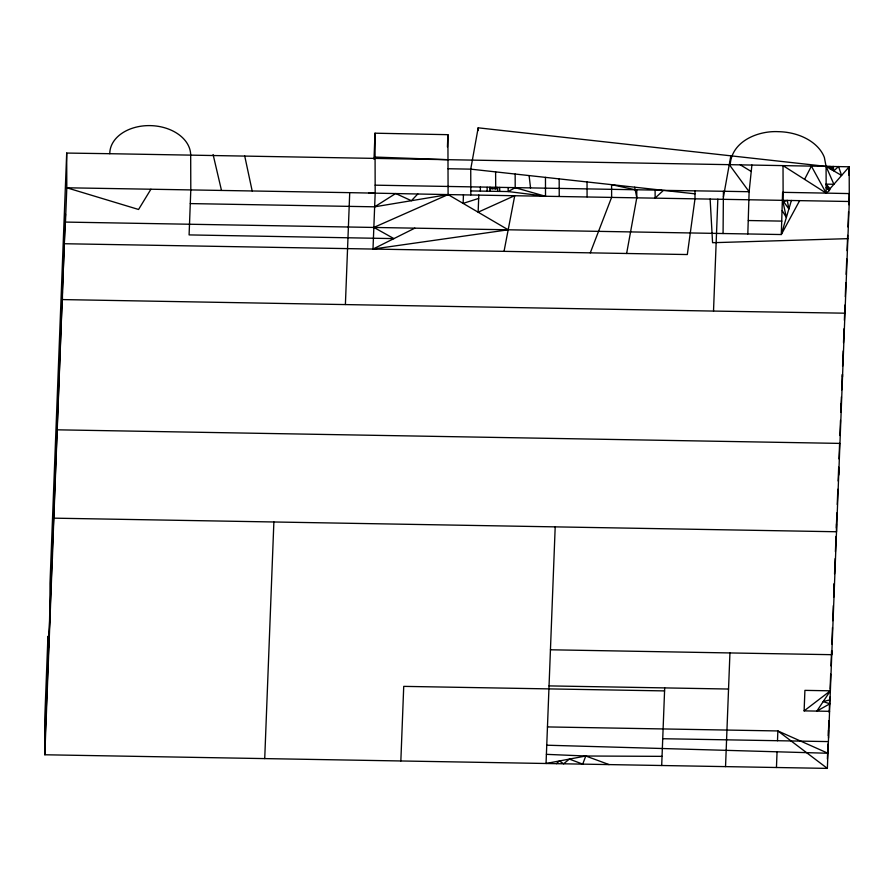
<?xml version="1.0" encoding="UTF-8"?>
<svg xmlns="http://www.w3.org/2000/svg" width="894" height="894" viewBox="0 0 894 894"><rect width="100%" height="100%" fill="white"/><g stroke="black" fill="none" stroke-linecap="round" stroke-linejoin="round"><path stroke-width="1.34" d="M799.672 200.591L781.3 234.541L723.078 233.524L723.414 191.271L663.46 190.366L470.736 169.145L448.017 168.731L447.916 134.681L375.011 133.195L374.005 159.3M747.82 233.96L749.127 191.718L751.899 165.021M849.3 201.496L448.095 194.59L373.882 227.422L393.919 238.609L189.092 234.91L190.802 189.886L190.679 155.12A40.465 28.787 2.2 0 0 150.136 125.607A40.465 28.787 2.2 0 0 109.783 153.701L66.692 153.064L49.997 583.257A37.682 0.793 -89 0 1 49.069 636.539A37.682 0.793 -89 0 1 47.941 636.249L44.7 720.028L44.823 754.771L827.363 768.393L849.3 201.496L849.177 166.787L109.783 153.701M64.603 243.738L372.999 249.057L375.178 193.115L375.011 133.195M44.789 746.836L65.441 214.169L44.823 754.771M264.725 758.593L273.877 521.973M345.397 304.496L349.722 192.657L448.095 194.59L508.172 229.792L372.999 249.057L414.838 228.149M400.847 760.962L403.73 686.369L664.577 690.906M447.436 147.029L447.916 134.681M463.45 194.791L463.114 203.385L478.67 198.434M478.078 130.558L478.178 127.82L826.078 166.385L841.589 175.459L838.538 166.507L833.834 170.922L833.219 166.373L829.956 168.653L829.945 166.295L828.012 167.524L827.9 166.228M478.804 195.037L478.134 212.191L514.743 195.641L504.037 251.348M555.196 526.868L546.044 763.476L585.782 756.011L662.041 756.358M661.694 765.499L664.689 687.899L728.543 689.039M62.435 291.667L62.435 299.579L713.513 311.078L717.837 199.127M725.537 766.605L729.94 652.944L831.766 654.687L831.744 650.731M776.45 767.499L777.054 751.798L827.945 753.251L777.869 730.946L547.463 726.923M777.489 740.724L777.869 730.946L827.363 768.393M829.576 711.322L804.119 710.875L804.913 690.369L830.37 690.816L816.848 711.099L829.867 703.801L823.173 701.6L830.012 699.857L830.012 697.208M848.853 175.112L849.177 166.787L830.023 188.701L829.375 190.534L826.168 193.115L782.608 192.333L781.3 234.541L791.402 200.435M827.386 759.073L827.978 743.942M828.291 735.695L828.883 720.62M829.196 712.417L829.777 697.387M830.09 689.185L830.671 674.143M830.995 665.929L831.576 650.888M831.845 644.038L832.482 627.566M832.75 620.704L833.331 605.607M833.644 597.371L834.18 583.648L834.203 591.537M834.56 573.914L835.152 558.616M835.421 551.665L836.013 536.378M836.326 528.03L836.918 512.798M837.242 504.507L837.834 489.286M838.147 480.994L838.684 467.16L838.717 475.049M839.008 458.913L839.589 443.77M839.913 435.512L840.494 420.381M840.818 412.123L841.41 396.902M841.679 389.94L842.271 374.631M842.595 366.283L843.187 350.962M843.511 342.603L844.048 328.679M844.372 320.32L844.964 305.01M845.288 296.652L845.825 282.727M846.149 274.369L846.741 259.048M847.065 250.689L847.657 235.368M847.981 227.009L848.574 211.699M848.842 204.726L849.278 193.585L826.168 193.115L783.021 165.625L783.133 200.29M495.097 188.746L495.22 187.338M478.178 127.82L470.736 169.145L470.825 194.903M723.436 196.959L730.89 155.578M730.23 164.608C731.661 141.353 757.855 130.569 778.35 131.675A47.483 33.771 2.2 0 1 824.369 157.445L826.078 166.385L826.168 193.115L811.394 166.128L804.589 179.37M626.627 253.494L636.796 197.719L636.774 189.774L375.156 185.17M609.049 764.582L585.782 756.011L582.72 764.124L569.389 759.095L563.622 763.789L559.398 760.973L556.403 763.666M590.275 252.857L611.63 197.283L611.585 184.656L635.209 189.751L636.796 197.719M349.722 192.657L150.918 189.226L138.559 209.475L66.804 187.785L66.692 153.064M417.811 193.964L411.385 200.703L395.662 193.517L374.664 206.816L190.288 203.586M831.889 169.793L833.23 168.731L829.956 168.653M804.119 710.875L830.37 690.816M508.15 187.572L508.161 191.551L545.072 196.155L515.201 187.684L508.161 191.551L470.803 190.936M830.023 188.701L828.135 189.427L826.145 187.673L830.023 188.701L826.134 184.142L833.879 184.287L826.078 166.385M783.658 201.664L787.268 200.368L788.877 208.961L782.63 200.245L786.351 217.488L782.228 210.682M374.664 206.816L448.095 194.59L448.017 168.731M368.753 193.026L375.178 193.115M847.858 238.653L712.574 242.71L710.127 198.993M723.078 233.524L65.474 222.081L66.804 187.785L150.918 189.226M492.516 188.701L489.923 187.248L489.934 188.656L497.679 188.79M713.513 311.078L844.975 313.191M828.403 741.595L662.722 738.723M636.774 189.774L662.175 190.221M748.345 220.527L781.825 221.109M372.999 249.057L687.318 254.544L695.007 198.725L694.973 190.78M57.395 429.824L839.935 443.402M53.975 518.162L836.516 531.751L836.493 523.862M550.447 649.782L729.94 652.944M549.05 685.899L664.689 687.899M723.414 191.271L749.127 191.718L729.269 164.585M546.748 745.205L777.054 751.798M375.067 157.065L447.983 159.702M546.402 754.346L585.782 756.011M694.984 193.83L663.46 190.366L655.134 198.032L655.101 190.087M740.232 164.798L751.228 171.48M829.375 190.534L828.135 189.427L828.135 188.221M374.809 157.355L375.078 158.216M826.134 184.142L827.498 188.846M221.488 190.422L213.096 154.55M244.732 156.037L252.175 190.958M634.706 187.192L635.209 189.751M529.103 175.582L530.544 187.941M495.712 188.757L495.611 171.883M587.034 181.963L587.079 196.859M559.175 178.889L559.231 196.378M842.506 374.318L842.506 376.944M841.142 403.864L841.165 411.743M828.503 730.186L828.537 738.12M545.463 177.381L545.519 196.155M515.156 174.051L515.201 187.684M499.69 187.405L499.701 191.383M497.679 187.382L497.69 191.372M489.934 188.656L489.946 191.238M487.141 187.282L487.152 191.271M480.357 187.114L480.369 191.093M52.388 550.726L52.411 558.672"/></g></svg>
